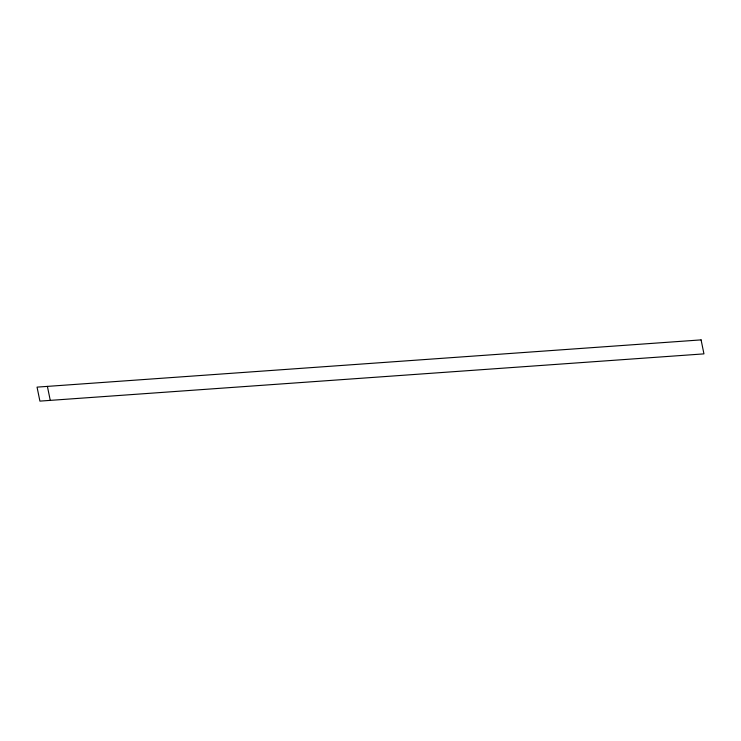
<?xml version="1.0" encoding="UTF-8"?>
<svg xmlns="http://www.w3.org/2000/svg" width="741" height="741" viewBox="0 0 741 741"><rect width="100%" height="100%" fill="white"/><g stroke="black" fill="none" stroke-linecap="round" stroke-linejoin="round"><path stroke-width="1.11" d="M47.396 386.385L50.258 400.372M701.088 339.887L37.05 387.126L39.912 401.113L703.95 353.874L701.088 339.887"/></g></svg>
